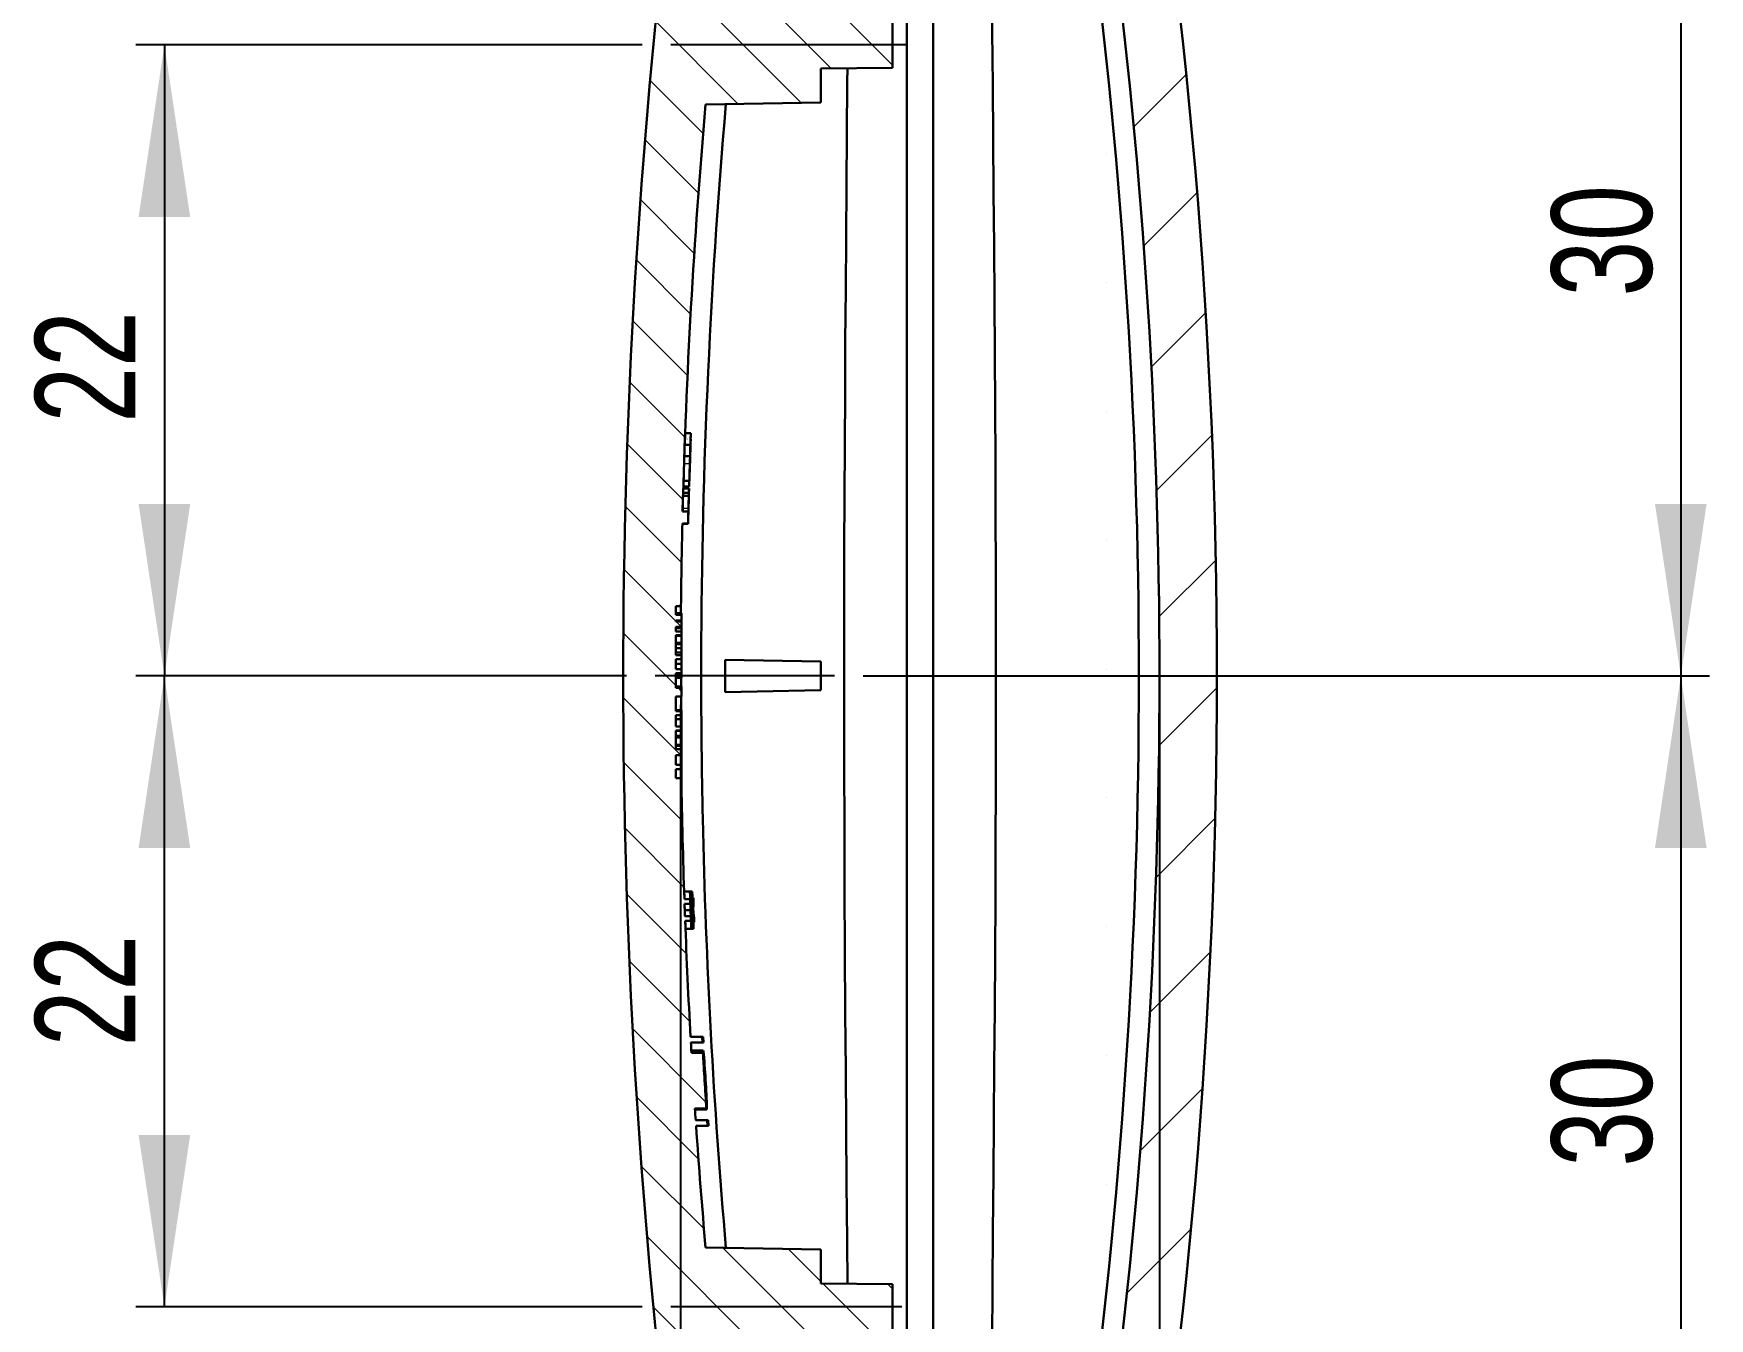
# Model space of a CAD drawing. Header units: millimetres. Extents: x 0 to 1188, y 0 to 841.
# Drawn here: x 189.3 to 247.7, y 639.6 to 684.4 of the extents above; entities that cross this region are included whole.
import ezdxf

# ---------------------------------------------------------------- set-up
doc = ezdxf.new("R2010")
doc.units = ezdxf.units.MM
doc.linetypes.add('SLD-Durchgehend', pattern=[0])
doc.styles.add('SLDTEXTSTYLE3', font='ARIALN.TTF', dxfattribs={"width": 0.87})
doc.dimstyles.new('SLDDIMSTYLE2', dxfattribs={"dimtxt": 3.5, "dimasz": 6, "dimexe": 0, "dimexo": 0.0625, "dimgap": 0.875, "dimtad": 1, "dimrnd": 1e-09, "dimzin": 12, "dimdsep": 46, "dimtxsty": 'SLDTEXTSTYLE3', "dimsah": 1, "dimcen": 0.09, "dimadec": 0, "dimazin": 3, "dimtfac": 1, "dimtofl": 0, "dimtmove": 0, "dimatfit": 3, "dimfxl": 0, "dimfrac": 2, "dimtolj": 1, "dimtzin": 12, "dimarcsym": 0})
doc.dimstyles.new('SLDDIMSTYLE3', dxfattribs={"dimtxt": 3.5, "dimasz": 6, "dimexe": 0, "dimexo": 0.0625, "dimgap": 0.875, "dimtad": 1, "dimrnd": 1e-09, "dimzin": 12, "dimdsep": 46, "dimtxsty": 'SLDTEXTSTYLE3', "dimsah": 1, "dimcen": 0.09, "dimadec": 0, "dimazin": 3, "dimtfac": 1, "dimtmove": 0, "dimatfit": 0, "dimfxl": 0, "dimfrac": 2, "dimtolj": 1, "dimtzin": 12, "dimarcsym": 0})

# ---------------------------------------------------------------- blocks, each defined once
blk = doc.blocks.new('_D_16')
for p, q in [((210.5, 683.999), (192.836, 683.999)), ((193.836, 683.999), (193.836, 661.999)), ((209.95, 661.999), (192.836, 661.999))]:
    blk.add_line(p, q)
for points in [[(193.836, 683.999), (192.936, 677.999), (194.736, 677.999)], [(193.836, 661.999), (194.736, 667.999), (192.936, 667.999)]]:
    blk.add_solid(points)
at = {"insert": (189.324, 670.836), "char_height": 3.5, "attachment_point": 1, "rotation": 90, "style": 'SLDTEXTSTYLE3'}
blk.add_mtext('22', dxfattribs=at)
blk = doc.blocks.new('_D_17')
for p, q in [((209.95, 661.999), (192.836, 661.999)), ((193.836, 639.999), (193.836, 661.999)), ((210.5, 639.999), (192.836, 639.999))]:
    blk.add_line(p, q)
for points in [[(193.836, 661.999), (192.936, 655.999), (194.736, 655.999)], [(193.836, 639.999), (194.736, 645.999), (192.936, 645.999)]]:
    blk.add_solid(points)
at = {"insert": (189.324, 649.089), "char_height": 3.5, "attachment_point": 1, "rotation": 90, "style": 'SLDTEXTSTYLE3'}
blk.add_mtext('22', dxfattribs=at)
blk = doc.blocks.new('_D_18')
for p, q in [((228.24, 691.999), (247.715, 691.999)), ((246.715, 691.999), (246.715, 661.999)), ((218.206, 661.999), (247.715, 661.999))]:
    blk.add_line(p, q)
for points in [[(246.715, 691.999), (245.815, 685.999), (247.615, 685.999)], [(246.715, 661.999), (247.615, 667.999), (245.815, 667.999)]]:
    blk.add_solid(points)
at = {"insert": (242.204, 675.232), "char_height": 3.5, "attachment_point": 1, "rotation": 90, "style": 'SLDTEXTSTYLE3'}
blk.add_mtext('30', dxfattribs=at)
blk = doc.blocks.new('_D_19')
for p, q in [((218.206, 661.999), (247.715, 661.999)), ((246.715, 661.999), (246.715, 631.999)), ((228.24, 631.999), (247.715, 631.999))]:
    blk.add_line(p, q)
for points in [[(246.715, 661.999), (245.815, 655.999), (247.615, 655.999)], [(246.715, 631.999), (247.615, 637.999), (245.815, 637.999)]]:
    blk.add_solid(points)
at = {"insert": (242.204, 644.893), "char_height": 3.5, "attachment_point": 1, "rotation": 90, "style": 'SLDTEXTSTYLE3'}
blk.add_mtext('30', dxfattribs=at)
blk = doc.blocks.new('_D_20')
for p, q in [((211.836, 660.999), (211.836, 611.653)), ((228.536, 660.999), (228.536, 611.653)), ((211.836, 612.653), (199.836, 612.653)), ((211.836, 612.653), (228.536, 612.653)), ((228.536, 612.653), (240.536, 612.653))]:
    blk.add_line(p, q)
for points in [[(211.836, 612.653), (205.836, 613.553), (205.836, 611.753)], [(228.536, 612.653), (234.536, 611.753), (234.536, 613.553)]]:
    blk.add_solid(points)
at = {"insert": (215.005, 617.165), "char_height": 3.5, "attachment_point": 1, "rotation": 360, "style": 'SLDTEXTSTYLE3'}
blk.add_mtext('16,70', dxfattribs=at)

msp = doc.modelspace()

# ---------------------------------------------------------------- hatches: boundary and pattern name
at = {"linetype": 'SLD-Durchgehend', "lineweight": 0}
h = msp.add_hatch(dxfattribs=at)
h.set_pattern_fill('ANSI31', style=0)
edge = h.paths.add_edge_path(flags=0)
edge.add_line((215.746, 630.649), (215.746, 629.499))
edge.add_line((215.746, 629.499), (225.929, 629.41))
edge.add_arc((23.536, 661.999), 205, 350.26284, 350.85288, ccw=False)
edge.add_spline(control_points=[(225.583, 627.328), (225.14, 626.908), (224.679, 626.507), (224.201, 626.127), (223.719, 625.743), (223.22, 625.381), (222.706, 625.041)], knot_values=[0.000026, 0.000026, 0.000026, 0.000026, 0.001856, 0.001856, 0.001856, 0.003705, 0.003705, 0.003705, 0.003705], weights=[1, 1, 1, 1, 1, 1, 1], degree=3, periodic=0)
edge.add_line((222.706, 625.041), (220.646, 624.933))
edge.add_line((220.646, 624.933), (220.646, 622.93))
edge.add_line((220.646, 622.93), (223.145, 623.061))
edge.add_spline(control_points=[(223.145, 623.061), (223.229, 623.066), (223.313, 623.085), (223.39, 623.116), (223.432, 623.133), (223.472, 623.154), (223.509, 623.178)], knot_values=[0, 0, 0, 0, 0.000252, 0.000252, 0.000252, 0.000384, 0.000384, 0.000384, 0.000384], weights=[1, 1, 1, 1, 1, 1, 1], degree=3, periodic=0)
edge.add_spline(control_points=[(223.509, 623.178), (224.265, 623.661), (224.994, 624.189), (225.688, 624.757), (226.216, 625.188), (226.725, 625.643), (227.212, 626.12)], knot_values=[0.000029, 0.000029, 0.000029, 0.000029, 0.002719, 0.002719, 0.002719, 0.004762, 0.004762, 0.004762, 0.004762], weights=[1, 1, 1, 1, 1, 1, 1], degree=3, periodic=0)
edge.add_spline(control_points=[(227.212, 626.12), (227.292, 626.198), (227.359, 626.291), (227.409, 626.392), (227.451, 626.477), (227.481, 626.57), (227.498, 626.664)], knot_values=[0, 0, 0, 0, 0.000336, 0.000336, 0.000336, 0.000621, 0.000621, 0.000621, 0.000621], weights=[1, 1, 1, 1, 1, 1, 1], degree=3, periodic=0)
edge.add_arc((23.536, 661.999), 207, 350.1715, 369.8285)
edge.add_spline(control_points=[(227.498, 697.334), (227.479, 697.444), (227.44, 697.552), (227.386, 697.65), (227.339, 697.734), (227.28, 697.811), (227.212, 697.878)], knot_values=[0, 0, 0, 0, 0.000336, 0.000336, 0.000336, 0.000621, 0.000621, 0.000621, 0.000621], weights=[1, 1, 1, 1, 1, 1, 1], degree=3, periodic=0)
edge.add_spline(control_points=[(227.212, 697.878), (226.571, 698.505), (225.892, 699.095), (225.183, 699.643), (224.643, 700.059), (224.084, 700.452), (223.509, 700.82)], knot_values=[0.000031, 0.000031, 0.000031, 0.000031, 0.00272, 0.00272, 0.00272, 0.004764, 0.004764, 0.004764, 0.004764], weights=[1, 1, 1, 1, 1, 1, 1], degree=3, periodic=0)
edge.add_spline(control_points=[(223.509, 700.82), (223.434, 700.868), (223.348, 700.903), (223.261, 700.921), (223.223, 700.929), (223.184, 700.934), (223.145, 700.936)], knot_values=[0, 0, 0, 0, 0.000269, 0.000269, 0.000269, 0.000384, 0.000384, 0.000384, 0.000384], weights=[1, 1, 1, 1, 1, 1, 1], degree=3, periodic=0)
edge.add_line((223.145, 700.936), (220.646, 701.067))
edge.add_line((220.646, 701.067), (220.646, 699.065))
edge.add_line((220.646, 699.065), (222.706, 698.957))
edge.add_spline(control_points=[(222.706, 698.957), (223.216, 698.62), (223.711, 698.26), (224.19, 697.88), (224.671, 697.498), (225.137, 697.093), (225.583, 696.67)], knot_values=[0.000022, 0.000022, 0.000022, 0.000022, 0.001856, 0.001856, 0.001856, 0.003701, 0.003701, 0.003701, 0.003701], weights=[1, 1, 1, 1, 1, 1, 1], degree=3, periodic=0)
edge.add_arc((23.536, 661.999), 205, 9.14712, 9.73716, ccw=False)
edge.add_line((225.929, 694.588), (215.746, 694.499))
edge.add_line((215.746, 694.499), (215.746, 693.349))
edge.add_line((215.746, 693.349), (216.049, 693.046))
edge.add_line((216.049, 693.046), (226.446, 692.955))
edge.add_line((226.446, 692.955), (226.746, 692.65))
edge.add_line((226.746, 692.65), (226.746, 691.348))
edge.add_line((226.746, 691.348), (226.446, 691.042))
edge.add_line((226.446, 691.042), (216.049, 690.952))
edge.add_line((216.049, 690.952), (215.746, 690.649))
edge.add_line((215.746, 690.649), (215.746, 689.499))
edge.add_line((215.746, 689.499), (226.696, 689.403))
edge.add_arc((23.536, 661.999), 205, -7.68231, 7.68231, ccw=False)
edge.add_line((226.696, 634.594), (215.746, 634.499))
edge.add_line((215.746, 634.499), (215.746, 633.349))
edge.add_line((215.746, 633.349), (216.049, 633.046))
edge.add_line((216.049, 633.046), (226.446, 632.955))
edge.add_line((226.446, 632.955), (226.746, 632.65))
edge.add_line((226.746, 632.65), (226.746, 631.348))
edge.add_line((226.746, 631.348), (226.446, 631.042))
edge.add_line((226.446, 631.042), (216.049, 630.952))
edge.add_line((216.049, 630.952), (215.746, 630.649))
h = msp.add_hatch(dxfattribs=at)
h.set_pattern_fill('ANSI31', scale=0.5, angle=90, style=0)
edge = h.paths.add_edge_path(flags=0)
edge.add_line((211.996, 653.465), (212.196, 653.465))
edge.add_arc((439.836, 661.999), 227.8, 182.10658, 182.14695, ccw=False)
edge.add_line((212.19, 653.625), (211.99, 653.625))
edge.add_arc((439.836, 661.999), 228, 181.99721, 182.10473, ccw=False)
edge.add_line((211.974, 654.053), (212.175, 654.053))
edge.add_arc((439.836, 661.999), 227.8, 181.95861, 181.99897, ccw=False)
edge.add_line((212.169, 654.213), (211.969, 654.213))
edge.add_arc((439.836, 661.999), 228, 180.89591, 181.95689, ccw=False)
edge.add_line((211.864, 658.434), (211.67, 658.434))
edge.add_line((211.67, 658.434), (211.67, 658.746))
edge.add_line((211.67, 658.746), (211.87, 658.746))
edge.add_line((211.87, 658.746), (211.87, 658.903))
edge.add_line((211.87, 658.903), (211.67, 658.903))
edge.add_line((211.67, 658.903), (211.67, 659.242))
edge.add_line((211.67, 659.242), (211.87, 659.242))
edge.add_line((211.87, 659.242), (211.87, 659.451))
edge.add_line((211.87, 659.451), (211.67, 659.451))
edge.add_line((211.67, 659.451), (211.67, 660.103))
edge.add_line((211.67, 660.103), (211.87, 660.103))
edge.add_line((211.87, 660.103), (211.87, 660.237))
edge.add_line((211.87, 660.237), (211.67, 660.237))
edge.add_line((211.67, 660.237), (211.67, 660.628))
edge.add_line((211.67, 660.628), (211.87, 660.628))
edge.add_line((211.87, 660.628), (211.87, 660.768))
edge.add_line((211.87, 660.768), (211.67, 660.768))
edge.add_line((211.67, 660.768), (211.67, 661.284))
edge.add_line((211.67, 661.284), (211.87, 661.284))
edge.add_line((211.87, 661.284), (211.87, 661.584))
edge.add_line((211.87, 661.584), (211.67, 661.584))
edge.add_line((211.67, 661.584), (211.67, 662.096))
edge.add_line((211.67, 662.096), (211.87, 662.096))
edge.add_line((211.87, 662.096), (211.87, 662.234))
edge.add_line((211.87, 662.234), (211.67, 662.234))
edge.add_line((211.67, 662.234), (211.67, 662.589))
edge.add_line((211.67, 662.589), (211.87, 662.589))
edge.add_line((211.87, 662.589), (211.87, 662.727))
edge.add_line((211.87, 662.727), (211.67, 662.727))
edge.add_line((211.67, 662.727), (211.67, 663.423))
edge.add_line((211.67, 663.423), (211.87, 663.423))
edge.add_line((211.87, 663.423), (211.87, 663.549))
edge.add_line((211.87, 663.549), (211.67, 663.549))
edge.add_line((211.67, 663.549), (211.67, 663.711))
edge.add_line((211.67, 663.711), (211.87, 663.711))
edge.add_line((211.87, 663.711), (211.87, 663.898))
edge.add_line((211.87, 663.898), (211.67, 663.898))
edge.add_line((211.67, 663.898), (211.67, 663.932))
edge.add_line((211.67, 663.932), (211.87, 663.932))
edge.add_line((211.87, 663.932), (211.87, 664.137))
edge.add_line((211.87, 664.137), (211.67, 664.137))
edge.add_line((211.67, 664.137), (211.67, 664.434))
edge.add_line((211.67, 664.434), (211.849, 664.434))
edge.add_arc((439.836, 661.999), 228, 178.66349, 179.38807, ccw=False)
edge.add_line((211.898, 667.317), (212.098, 667.317))
edge.add_arc((439.836, 661.999), 227.8, 178.556, 178.66231, ccw=False)
edge.add_line((212.108, 667.739), (211.908, 667.739))
edge.add_arc((439.836, 661.999), 228, 174.98532, 178.55727, ccw=False)
edge.add_line((212.709, 681.929), (216.726, 681.999))
edge.add_line((216.726, 681.999), (216.726, 683.177))
edge.add_line((216.726, 683.177), (219.226, 683.199))
edge.add_line((219.226, 683.199), (219.226, 684.799))
edge.add_line((219.226, 684.799), (216.726, 684.821))
edge.add_line((216.726, 684.821), (216.726, 685.999))
edge.add_line((216.726, 685.999), (213.109, 686.062))
edge.add_arc((439.836, 661.999), 228, 173.29224, 173.94176, ccw=False)
edge.add_line((213.397, 688.63), (217.153, 688.827))
edge.add_line((217.153, 688.827), (217.153, 689.477))
edge.add_line((217.153, 689.477), (215.653, 689.49))
edge.add_line((215.653, 689.49), (215.653, 690.599))
edge.add_line((215.653, 690.599), (213.983, 690.613))
edge.add_line((213.983, 690.613), (213.983, 689.777))
edge.add_line((213.983, 689.777), (211.756, 689.66))
edge.add_arc((211.771, 689.361), 0.3, 93, 173.15872)
edge.add_arc((439.836, 661.999), 230, 173.15872, 186.84136)
edge.add_arc((211.771, 634.637), 0.3, 186.84136, 267)
edge.add_line((211.756, 634.337), (213.983, 634.221))
edge.add_line((213.983, 634.221), (213.983, 633.384))
edge.add_line((213.983, 633.384), (215.653, 633.399))
edge.add_line((215.653, 633.399), (215.653, 634.507))
edge.add_line((215.653, 634.507), (217.153, 634.52))
edge.add_line((217.153, 634.52), (217.153, 635.17))
edge.add_line((217.153, 635.17), (213.397, 635.367))
edge.add_arc((439.836, 661.999), 228, 186.05832, 186.70784, ccw=False)
edge.add_line((213.109, 637.936), (216.726, 637.999))
edge.add_line((216.726, 637.999), (216.726, 639.177))
edge.add_line((216.726, 639.177), (219.226, 639.199))
edge.add_line((219.226, 639.199), (219.226, 640.799))
edge.add_line((219.226, 640.799), (216.726, 640.821))
edge.add_line((216.726, 640.821), (216.726, 641.999))
edge.add_line((216.726, 641.999), (212.709, 642.069))
edge.add_arc((439.836, 661.999), 228, 183.94449, 185.01476, ccw=False)
edge.add_line((212.376, 646.315), (212.777, 646.315))
edge.add_arc((439.836, 661.999), 227.6, 183.90097, 183.95143, ccw=False)
edge.add_line((212.763, 646.515), (212.362, 646.515))
edge.add_arc((439.836, 661.999), 228, 183.79337, 183.89411, ccw=False)
edge.add_line((212.335, 646.915), (212.736, 646.915))
edge.add_arc((439.836, 661.999), 227.6, 183.30839, 183.80004, ccw=False)
edge.add_line((212.615, 648.864), (212.215, 648.864))
edge.add_arc((439.836, 661.999), 228, 183.2143, 183.30258, ccw=False)
edge.add_line((212.195, 649.215), (212.595, 649.215))
edge.add_arc((439.836, 661.999), 227.6, 183.16953, 183.21995, ccw=False)
edge.add_line((212.584, 649.415), (212.183, 649.415))
edge.add_arc((439.836, 661.999), 228, 182.14506, 183.16396, ccw=False)

# ---------------------------------------------------------------- linework, layer by layer
at = {"color": 7, "linetype": 'SLD-Durchgehend', "lineweight": 30}
for p, q in [((219.726, 634.534), (219.726, 689.464)), ((220.646, 634.542), (220.646, 689.456)), ((219.226, 683.199), (219.226, 684.799)), ((216.726, 683.177), (219.226, 683.199)), ((216.726, 683.177), (216.726, 681.999)), ((212.709, 681.929), (216.726, 681.999)), ((211.994, 670.46), (212.194, 670.46)), ((212.194, 670.46), (212.186, 670.26)), ((211.979, 670.06), (212.179, 670.06)), ((212.172, 669.86), (212.165, 669.66)), ((212.174, 669.86), (212.172, 669.86)), ((212.186, 670.26), (212.188, 670.26)), ((211.965, 669.66), (212.165, 669.66)), ((211.935, 668.604), (212.135, 668.604)), ((211.939, 668.804), (212.14, 668.804)), ((211.924, 668.284), (212.124, 668.284)), ((211.926, 668.384), (212.126, 668.384)), ((211.932, 668.531), (212.132, 668.531)), ((212.108, 667.739), (211.908, 667.739)), ((212.117, 667.984), (212.118, 667.984)), ((211.898, 667.317), (212.098, 667.317)), ((211.898, 667.301), (212.098, 667.301)), ((211.849, 664.434), (211.67, 664.434)), ((211.67, 664.137), (211.67, 664.434)), ((211.87, 664.185), (211.67, 664.185)), ((211.87, 664.137), (211.67, 664.137)), ((211.67, 663.932), (211.87, 663.932)), ((211.67, 663.898), (211.67, 663.932)), ((211.87, 663.918), (211.67, 663.918)), ((211.87, 664.137), (211.87, 664.184)), ((211.87, 663.932), (211.87, 664.137)), ((211.87, 663.918), (211.87, 663.93)), ((211.87, 663.9), (211.87, 663.918)), ((211.87, 663.898), (211.67, 663.898)), ((211.67, 663.711), (211.87, 663.711)), ((211.67, 663.549), (211.67, 663.711)), ((211.67, 663.671), (211.87, 663.671)), ((211.87, 663.671), (211.67, 663.671)), ((211.87, 663.549), (211.67, 663.549)), ((211.67, 663.423), (211.87, 663.423)), ((211.67, 662.727), (211.67, 663.423)), ((211.87, 663.396), (211.67, 663.396)), ((211.67, 663.395), (211.87, 663.395)), ((211.87, 663.711), (211.87, 663.898)), ((211.87, 663.671), (211.87, 663.711)), ((211.87, 663.551), (211.87, 663.666)), ((211.87, 663.423), (211.87, 663.549)), ((211.87, 663.396), (211.87, 663.423)), ((211.87, 663.153), (211.87, 663.394)), ((211.87, 663.153), (211.67, 663.153)), ((211.87, 663.106), (211.67, 663.106)), ((211.87, 662.968), (211.67, 662.968)), ((211.87, 662.816), (211.67, 662.816)), ((211.87, 662.815), (211.67, 662.815)), ((211.87, 663.106), (211.87, 663.153)), ((211.87, 662.968), (211.87, 663.104)), ((211.87, 662.819), (211.87, 662.968)), ((211.87, 662.73), (211.87, 662.815)), ((211.87, 662.727), (211.67, 662.727)), ((211.67, 662.589), (211.87, 662.589)), ((211.67, 662.234), (211.67, 662.589)), ((211.87, 662.428), (211.67, 662.428)), ((211.87, 662.234), (211.67, 662.234)), ((211.87, 662.589), (211.87, 662.727)), ((211.87, 662.428), (211.87, 662.589)), ((211.87, 662.234), (211.87, 662.428)), ((211.87, 662.096), (211.87, 662.234)), ((213.389, 661.44), (213.389, 662.557)), ((213.389, 662.557), (216.726, 662.499)), ((216.726, 662.499), (216.726, 661.499)), ((211.67, 662.096), (211.87, 662.096)), ((211.67, 661.584), (211.67, 662.096)), ((211.67, 662.095), (211.87, 662.095)), ((211.87, 662.025), (211.67, 662.025)), ((211.87, 661.934), (211.67, 661.934)), ((211.87, 661.636), (211.67, 661.636)), ((211.87, 661.636), (211.67, 661.636)), ((211.67, 661.584), (211.87, 661.584)), ((211.87, 662.025), (211.87, 662.093)), ((211.87, 661.934), (211.87, 662.025)), ((211.87, 661.586), (211.87, 661.636)), ((211.87, 661.584), (211.87, 661.284)), ((211.87, 661.284), (211.67, 661.284)), ((211.67, 660.768), (211.67, 661.284)), ((213.389, 661.44), (216.726, 661.499)), ((211.87, 660.812), (211.67, 660.812)), ((211.87, 660.806), (211.67, 660.806)), ((211.87, 660.768), (211.67, 660.768)), ((211.67, 660.628), (211.87, 660.628)), ((211.67, 660.237), (211.67, 660.628)), ((211.87, 660.49), (211.67, 660.49)), ((211.87, 660.806), (211.87, 660.812)), ((211.87, 660.768), (211.87, 660.806)), ((211.87, 660.628), (211.87, 660.768)), ((211.87, 660.49), (211.87, 660.626)), ((211.87, 660.492), (211.87, 660.494)), ((211.87, 660.237), (211.87, 660.49)), ((211.87, 660.237), (211.67, 660.237)), ((211.67, 660.103), (211.87, 660.103)), ((211.67, 659.451), (211.67, 660.103)), ((211.67, 660.089), (211.87, 660.089)), ((211.87, 659.916), (211.67, 659.916)), ((211.87, 659.854), (211.67, 659.854)), ((211.87, 660.103), (211.87, 660.237)), ((211.87, 660.09), (211.87, 660.103)), ((211.87, 659.916), (211.87, 660.088)), ((211.87, 659.854), (211.87, 659.916)), ((211.87, 659.596), (211.87, 659.852)), ((211.87, 659.594), (211.67, 659.594)), ((211.87, 659.559), (211.67, 659.559)), ((211.87, 659.451), (211.67, 659.451)), ((211.67, 659.242), (211.87, 659.242)), ((211.67, 658.903), (211.67, 659.242)), ((211.87, 659.559), (211.87, 659.594)), ((211.87, 659.451), (211.87, 659.559)), ((211.87, 659.242), (211.87, 659.451)), ((211.87, 658.903), (211.87, 659.242)), ((211.87, 658.903), (211.67, 658.903)), ((211.67, 658.746), (211.87, 658.746)), ((211.67, 658.434), (211.67, 658.746)), ((211.87, 658.746), (211.87, 658.903)), ((211.67, 658.434), (211.864, 658.434)), ((211.961, 654.481), (212.161, 654.481)), ((211.969, 654.213), (212.169, 654.213)), ((212.175, 654.053), (211.974, 654.053)), ((212.162, 654.481), (212.161, 654.481)), ((212.162, 654.481), (212.168, 654.481)), ((212.169, 654.481), (212.168, 654.481)), ((212.169, 654.481), (212.17, 654.481)), ((212.169, 654.213), (212.175, 654.053)), ((212.172, 654.481), (212.17, 654.481)), ((212.172, 654.481), (212.176, 654.481)), ((212.178, 654.481), (212.176, 654.481)), ((212.18, 654.081), (212.177, 654.081)), ((212.178, 654.481), (212.183, 654.481)), ((212.186, 654.481), (212.183, 654.481)), ((212.186, 654.481), (212.19, 654.481)), ((212.193, 654.481), (212.19, 654.481)), ((212.19, 654.093), (212.191, 654.093)), ((212.193, 654.481), (212.199, 654.481)), ((212.202, 654.481), (212.199, 654.481)), ((212.202, 654.481), (212.209, 654.481)), ((212.213, 654.481), (212.209, 654.481)), ((212.212, 654.093), (212.215, 654.093)), ((212.213, 654.481), (212.236, 654.481)), ((212.241, 654.481), (212.236, 654.481)), ((212.249, 654.264), (212.281, 654.264)), ((212.281, 654.264), (212.286, 654.097)), ((211.983, 653.839), (212.183, 653.839)), ((211.99, 653.625), (212.19, 653.625)), ((212.196, 653.465), (211.996, 653.465)), ((212.182, 653.931), (212.185, 653.931)), ((212.19, 653.625), (212.196, 653.465)), ((212.231, 653.947), (212.247, 653.947)), ((212.246, 653.554), (212.25, 653.554)), ((212.255, 653.947), (212.247, 653.947)), ((212.252, 653.797), (212.26, 653.797)), ((212.261, 653.897), (212.268, 653.897)), ((212.265, 653.781), (212.272, 653.781)), ((212.279, 653.414), (212.311, 653.414)), ((212.305, 653.581), (212.311, 653.414)), ((212.01, 653.181), (212.211, 653.181)), ((212.211, 653.181), (212.212, 653.181)), ((212.212, 653.181), (212.217, 653.181)), ((212.217, 653.181), (212.22, 653.181)), ((212.22, 653.181), (212.228, 653.181)), ((212.228, 653.181), (212.232, 653.181)), ((212.232, 653.181), (212.236, 653.181)), ((212.236, 653.181), (212.241, 653.181)), ((212.241, 653.181), (212.254, 653.181)), ((212.254, 653.181), (212.26, 653.181)), ((212.259, 653.193), (212.271, 653.193)), ((212.26, 653.181), (212.276, 653.181)), ((212.277, 653.331), (212.269, 653.331)), ((212.276, 653.181), (212.288, 653.181)), ((212.584, 649.415), (212.183, 649.415)), ((212.584, 649.415), (212.595, 649.215)), ((212.62, 649.415), (212.584, 649.415)), ((212.62, 649.415), (212.631, 649.215)), ((212.195, 649.215), (212.595, 649.215)), ((212.216, 648.864), (212.213, 648.915)), ((212.213, 648.915), (212.613, 648.915)), ((212.215, 648.864), (212.615, 648.864)), ((212.228, 648.941), (212.629, 648.941)), ((212.595, 649.215), (212.631, 649.215)), ((212.613, 648.915), (212.616, 648.915)), ((212.641, 648.431), (212.642, 648.431)), ((212.677, 647.9), (212.68, 647.9)), ((212.685, 647.916), (212.696, 647.916)), ((212.736, 646.915), (212.335, 646.915)), ((212.355, 646.889), (212.756, 646.889)), ((212.763, 646.515), (212.362, 646.515)), ((212.736, 646.915), (212.737, 646.915)), ((212.74, 646.915), (212.737, 646.915)), ((212.763, 646.515), (212.777, 646.315)), ((212.799, 646.515), (212.763, 646.515)), ((212.799, 646.515), (212.813, 646.315)), ((212.376, 646.315), (212.777, 646.315)), ((212.777, 646.315), (212.813, 646.315)), ((216.726, 641.999), (212.709, 642.069)), ((216.726, 641.999), (216.726, 640.821)), ((219.226, 640.799), (216.726, 640.821)), ((219.226, 639.199), (219.226, 640.799))]:
    msp.add_line(p, q, dxfattribs=at)
for p, q in [((219.726, 683.999), (211.5, 683.999)), ((217.206, 661.999), (210.95, 661.999)), ((219.55, 639.999), (211.5, 639.999))]:
    msp.add_line(p, q)
at = {"color": 7, "linetype": 'SLD-Durchgehend', "lineweight": 0}
for p, q in [((211.96, 669.41), (212.16, 669.41)), ((211.911, 667.851), (212.111, 667.851))]:
    msp.add_line(p, q, dxfattribs=at)
at = {"color": 7, "linetype": 'SLD-Durchgehend', "lineweight": 30, "flags": 128}
for points in [[(222.661, 634.559), (222.664, 634.943), (222.68, 636.868), (222.697, 638.794), (222.714, 640.722), (222.73, 642.65), (222.746, 644.58), (222.762, 646.51), (222.776, 648.44), (222.79, 650.376), (222.802, 652.312), (222.813, 654.249), (222.822, 656.186), (222.829, 658.124), (222.833, 660.061), (222.834, 661.999), (222.833, 663.874), (222.829, 665.749), (222.823, 667.623), (222.814, 669.498), (222.804, 671.372), (222.792, 673.245), (222.78, 675.119), (222.766, 676.991), (222.751, 678.863), (222.735, 680.735), (222.72, 682.605), (222.703, 684.475), (222.688, 686.301), (222.672, 688.127), (222.661, 689.439)], [(217.654, 640.812), (217.642, 642.313), (217.625, 644.296), (217.61, 646.279), (217.595, 648.262), (217.581, 650.247), (217.568, 652.406), (217.557, 654.565), (217.547, 656.725), (217.541, 658.885), (217.538, 661.046), (217.538, 662.848), (217.54, 664.651), (217.545, 666.454), (217.552, 668.257), (217.56, 670.059), (217.57, 671.861), (217.581, 673.671), (217.594, 675.479), (217.607, 677.288), (217.621, 679.095), (217.635, 680.902), (217.65, 682.708), (217.654, 683.185)], [(211.911, 667.851), (211.91, 667.811), (211.909, 667.774), (211.909, 667.745), (211.908, 667.739)], [(212.108, 667.739), (212.108, 667.722), (212.107, 667.708), (212.107, 667.702), (212.107, 667.702)], [(211.898, 667.317), (211.898, 667.307), (211.898, 667.302), (211.898, 667.302)], [(212.098, 667.302), (212.098, 667.304), (212.098, 667.317)], [(211.85, 664.185), (211.849, 664.218), (211.849, 664.276), (211.849, 664.325), (211.849, 664.366), (211.849, 664.397), (211.849, 664.419), (211.849, 664.43), (211.849, 664.434)], [(211.856, 661.636), (211.855, 661.798), (211.855, 661.934)], [(211.858, 660.812), (211.858, 660.955), (211.857, 661.12), (211.857, 661.284)], [(211.864, 658.434), (211.864, 658.434), (211.864, 658.439), (211.864, 658.454), (211.864, 658.478), (211.864, 658.512), (211.863, 658.556), (211.863, 658.609), (211.863, 658.669), (211.863, 658.738), (211.863, 658.746)], [(211.971, 654.213), (211.967, 654.318), (211.961, 654.481)], [(212.184, 654.284), (212.187, 654.188), (212.189, 654.141), (212.191, 654.093)], [(212.19, 654.077), (212.187, 654.18), (212.185, 654.232), (212.184, 654.284)], [(212.213, 654.077), (212.21, 654.18), (212.208, 654.232), (212.207, 654.284)], [(212.01, 653.181), (212.004, 653.343), (211.999, 653.465)], [(212.185, 653.781), (212.185, 653.795), (212.184, 653.81), (212.184, 653.825), (212.183, 653.839), (212.183, 653.854), (212.182, 653.868), (212.182, 653.883), (212.181, 653.897)], [(212.268, 653.897), (212.269, 653.883), (212.269, 653.868), (212.27, 653.854), (212.27, 653.839), (212.271, 653.825), (212.271, 653.81), (212.272, 653.795), (212.272, 653.781)], [(212.269, 653.331), (212.269, 653.331), (212.268, 653.332), (212.267, 653.336), (212.265, 653.342)]]:
    msp.add_lwpolyline(points, dxfattribs=at)
at = {"color": 7, "linetype": 'SLD-Durchgehend', "lineweight": 30}
for centre, radius, start, end in [((23.536, 661.999), 207, 350.1715, 9.8285), ((439.836, 661.999), 230, 173.15872, 186.84136), ((23.041, 661.995), 204.776, 352.30849, 7.6936), ((23.536, 661.999), 205, 352.31769, 7.68231), ((439.836, 661.999), 228, 174.98532, 178.55727), ((442.254, 662.066), 229.698, 175.03617, 180.01642), ((326.063, 665.951), 114.159, 177.73613, 177.93703), ((326.13, 665.952), 114.025, 177.73415, 177.93528), ((325.842, 666.105), 113.932, 178.01034, 178.21161), ((145.665, 671.768), 66.54, 357.79729, 358.70185), ((187.263, 670.396), 24.916, 357.73196, 358.76724), ((325.992, 666.103), 113.882, 178.00863, 178.20999), ((383.037, 663.28), 171.187, 177.94787, 178.15089), ((153.566, 671.497), 58.431, 357.95368, 358.19896), ((383.044, 663.082), 170.998, 177.94613, 178.14938), ((382.876, 663.288), 170.826, 177.94599, 178.14943), ((268.933, 667.516), 57.008, 178.7057, 178.90675), ((268.949, 667.519), 56.824, 178.70417, 178.90588), ((382.691, 663.291), 170.841, 178.32503, 178.47031), ((269.342, 666.987), 57.433, 178.60566, 178.70545), ((227.214, 667.835), 15.298, 177.39378, 177.9426), ((382.63, 663.094), 170.584, 178.32356, 178.46906), ((382.988, 663.284), 170.938, 178.32365, 178.46885), ((424.511, 662.696), 212.459, 178.42619, 178.57359), ((268.784, 667.002), 56.675, 178.90555, 179.00666), ((268.803, 667.003), 56.694, 178.60367, 178.70476), ((227.4, 667.835), 15.284, 177.39172, 177.94103), ((439.836, 661.999), 227.8, 178.556, 178.66231), ((94.406, 670.705), 117.741, 358.34392, 358.51409), ((138.013, 669.802), 74.124, 358.37808, 358.4921), ((439.836, 661.999), 228, 178.66349, 179.38807), ((444.627, 662.009), 232.071, 180.00227, 181.22864), ((439.836, 661.999), 228, 180.89591, 181.95689), ((441.928, 661.907), 229.37, 181.21761, 184.96485), ((439.836, 661.999), 228, 181.99721, 182.10473), ((240.494, 655.047), 28.537, 181.9971, 182.42665), ((408.889, 661.259), 196.845, 181.97326, 182.35192), ((412.762, 661.436), 200.72, 181.9858, 182.10005), ((412.909, 660.502), 200.832, 181.71806, 181.83223), ((408.88, 660.27), 196.796, 181.68574, 182.06443), ((247.951, 655.437), 35.803, 181.95869, 182.4645), ((439.836, 661.999), 227.79, 181.89137, 182.21857), ((439.836, 661.999), 227.788, 181.89139, 182.16825), ((240.676, 655.048), 28.519, 181.99884, 182.42866), ((419.277, 660.547), 207.19, 181.6777, 181.98205), ((419.555, 662.154), 207.519, 182.11897, 182.42291), ((439.836, 661.999), 227.777, 181.89148, 182.16835), ((439.836, 661.999), 227.774, 181.8915, 182.21872), ((439.836, 661.999), 227.771, 181.89153, 182.21876), ((418.54, 660.464), 206.449, 181.77289, 182.02186), ((419.025, 662.101), 206.989, 182.21725, 182.46997), ((439.836, 661.999), 227.767, 181.89156, 182.16844), ((419.192, 660.114), 207.07, 181.55884, 181.86334), ((419.505, 662.58), 207.461, 182.23735, 182.5414), ((367.711, 660.43), 155.626, 182.26341, 182.33374), ((439.836, 661.999), 227.751, 181.89169, 182.1686), ((439.836, 661.999), 227.747, 181.89173, 182.21899), ((418.644, 660.031), 206.517, 181.65207, 181.90095), ((418.966, 662.533), 206.923, 182.33754, 182.59037), ((439.836, 661.999), 227.724, 181.89192, 182.02619), ((439.836, 661.999), 227.719, 181.89196, 182.21926), ((248.019, 652.864), 35.766, 177.75657, 178.34431), ((240.801, 652.707), 28.548, 177.20832, 177.7273), ((240.505, 654.673), 28.534, 181.67519, 182.10469), ((439.836, 661.999), 228, 182.14506, 183.16396), ((412.469, 661.425), 200.427, 182.14295, 182.2407), ((240.705, 654.674), 28.534, 181.67693, 182.10643), ((412.73, 660.497), 200.652, 181.87526, 181.97809), ((247.917, 654.804), 35.746, 181.64061, 182.14712), ((412.783, 661.438), 200.742, 182.24086, 182.31465), ((288.565, 656.134), 76.411, 181.92249, 182.10264), ((215.071, 653.775), 2.829, 176.50129, 184.46632), ((213.889, 653.691), 1.64, 176.28747, 184.60059), ((216.796, 653.632), 4.546, 180.97255, 185.53653), ((216.627, 653.681), 4.374, 181.59235, 184.44468), ((439.836, 661.999), 227.724, 182.06395, 182.18145), ((248.312, 657.407), 36.222, 185.74573, 186.32896), ((241.086, 657.049), 28.99, 186.3567, 186.87069), ((212.286, 653.192), 0.0152, 176.94413, 228.60482), ((439.836, 661.999), 228, 183.2143, 183.30258), ((212.322, 648.921), 0.0962, 168.26557, 183.81902), ((439.836, 661.999), 227.599, 183.29561, 183.4175), ((439.836, 661.999), 227.6, 183.30839, 183.80004), ((393.047, 659.294), 180.733, 183.30843, 183.55217), ((439.836, 661.999), 227.596, 183.29565, 183.80011), ((231.197, 649.341), 18.573, 181.23455, 184.45035), ((195.877, 647.166), 16.846, 2.55119, 6.04702), ((328.881, 655.013), 116.425, 183.24086, 183.40591), ((202.656, 647.484), 10.049, 2.46444, 5.64986), ((225.182, 648.838), 12.531, 181.66647, 184.34061), ((229.69, 648.668), 17.027, 182.58496, 185.99692), ((221.717, 648.277), 9.038, 182.45818, 185.84552), ((439.836, 661.999), 227.599, 183.60943, 183.80006), ((343.086, 655.54), 130.635, 183.45351, 183.78561), ((201.091, 647.017), 11.64, 1.6685, 4.42756), ((196.178, 646.589), 16.581, 1.03762, 4.59195), ((439.836, 661.999), 228, 183.79337, 183.89411), ((212.448, 646.92), 0.0975, 183.29958, 198.9), ((439.836, 661.999), 228, 183.94449, 185.01476)]:
    msp.add_arc(centre, radius, start, end, dxfattribs=at)

# ---------------------------------------------------------------- dimensions: what is measured, and where the dimension line sits
for base, p1, p2, angle, dimstyle, picture, middle in [((246.715, 661.999), (227.24, 691.999), (217.206, 661.999), 90, 'SLDDIMSTYLE2', '_D_18', (246.715, 677.423)), ((193.836, 661.999), (211.5, 683.999), (210.95, 661.999), 90, 'SLDDIMSTYLE2', '_D_16', (193.836, 673.027)), ((193.836, 661.999), (211.5, 639.999), (210.95, 661.999), 90, 'SLDDIMSTYLE2', '_D_17', (193.836, 651.28)), ((228.536, 612.653), (211.836, 661.999), (228.536, 661.999), 360, 'SLDDIMSTYLE3', '_D_20', (219.938, 612.653)), ((246.715, 631.999), (217.206, 661.999), (227.24, 631.999), 90, 'SLDDIMSTYLE2', '_D_19', (246.715, 647.084))]:
    dim = msp.add_linear_dim(base=base, p1=p1, p2=p2, angle=angle, dimstyle=dimstyle)
    dim.commit()
    dim.dimension.update_dxf_attribs({"geometry": picture, "text_midpoint": middle, "dimtype": 160})

doc.saveas('drawing.dxf')
